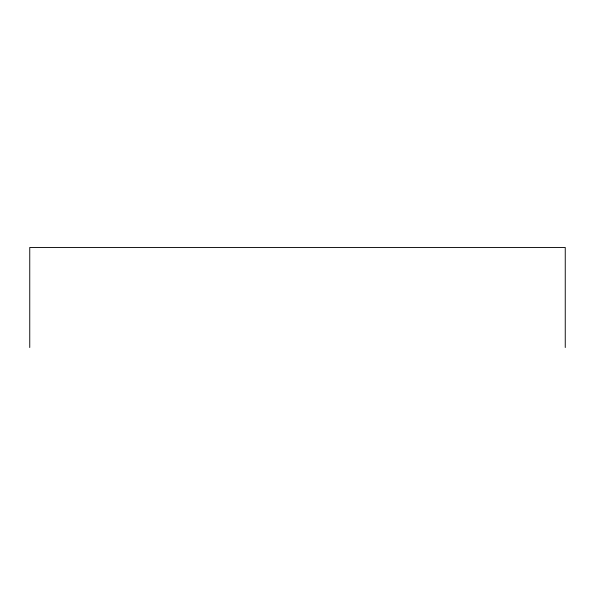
<?xml version="1.0" encoding="UTF-8"?>
<svg xmlns="http://www.w3.org/2000/svg" width="595" height="595" viewBox="0 0 595 595"><rect width="100%" height="100%" fill="white"/><g stroke="black" fill="none" stroke-linecap="round" stroke-linejoin="round"><path stroke-width="0.89" d="M565.25 347.532L565.25 247.468L29.75 247.468L29.75 347.532"/></g></svg>
